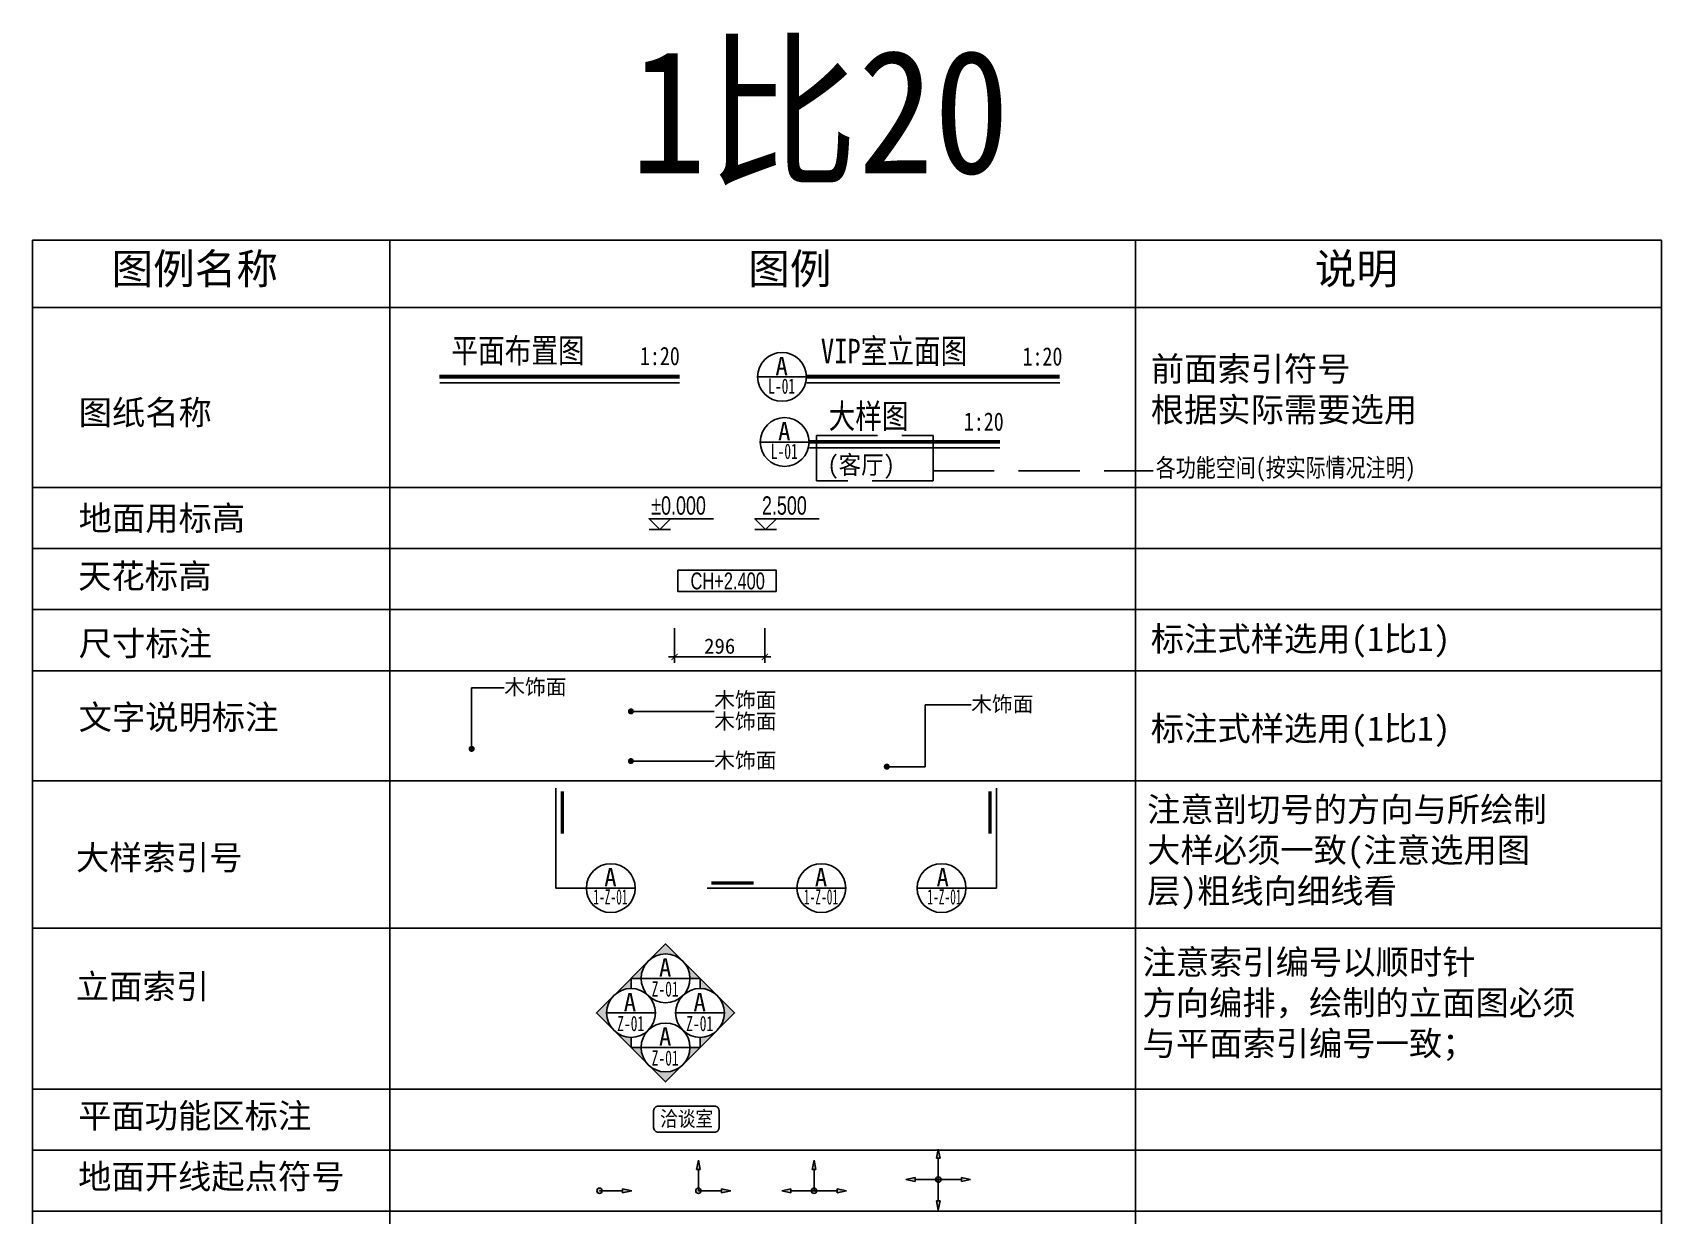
# Model space of a CAD drawing. Header units: millimetres. Extents: x -235126 to 312941, y -228449 to 114042.
# Drawn here: x -154507 to -149170, y 39414 to 43290 of the extents above; entities that cross this region are included whole.
import ezdxf
from ezdxf.enums import TextEntityAlignment as Align

# ---------------------------------------------------------------- set-up
doc = ezdxf.new("R2010")
doc.units = ezdxf.units.MM
doc.header["$LTSCALE"] = 800
doc.linetypes.add('DASH', pattern=[0.35, 0.25, -0.1])
doc.layers.get('DEFPOINTS').update_dxf_attribs({"color": 250})
for name, color, linetype in [('E立-ELEV6_LSCAPE', 8, 'Continuous'), ('FC-TEXT-地坪标注', 7, 'Continuous'), ('RC-天花标高', 7, 'Continuous')]:
    doc.layers.add(name, color=color, linetype=linetype)
doc.styles.add('DRAWING_NAME', font='simhei.ttf', dxfattribs={"width": 0.8})
doc.styles.add('HZDX', font='isocp3.shx', dxfattribs={"width": 0.8, "bigfont": 'hzdx.shx'})
doc.styles.get("Standard").update_dxf_attribs({"font": 'arial.ttf'})
doc.styles.add('宋-ZY', font='')
doc.styles.add('繁线体', font='simhei.ttf')
doc.styles.add('黑体', font='simhei.ttf', dxfattribs={"width": 0.8})
doc.styles.get('宋-ZY').set_extended_font_data('SimSun')
doc.dimstyles.new('1比20', dxfattribs={"dimscale": 20, "dimtxt": 2.5, "dimasz": 1, "dimexe": 1, "dimexo": 1.5, "dimgap": 0.5, "dimtad": 1, "dimdec": 0, "dimzin": 0, "dimdsep": 46, "dimtxsty": '宋-ZY', "dimblk": 'ARCHTICK', "dimcen": 0.09, "dimdle": 1, "dimclrd": 8, "dimclre": 8, "dimclrt": 2, "dimadec": 0, "dimazin": 0, "dimtfac": 1, "dimtdec": 0, "dimtix": 1, "dimtmove": 2, "dimatfit": 3, "dimldrblk": 'DOT', "dimfxl": 1, "dimtolj": 1, "dimtzin": 0, "dimlwd": -1, "dimlwe": -1, "dimarcsym": 0})

# ---------------------------------------------------------------- blocks, each defined once
blk = doc.blocks.new('CH+-')
at = {"color": 2}
blk.add_lwpolyline([(16.13, -1.75), (0, -1.75), (0, 1.75), (16.13, 1.75)], close=True, dxfattribs=at)
at = {"color": 4, "ltscale": 2, "width": 0.7}
blk.add_attdef('CH+2.400', text='', height=3.5, dxfattribs=at).set_placement((8.17, 0.01), align=Align.MIDDLE_CENTER)
blk = doc.blocks.new('_ArchTick')
at = {"color": 0, "linetype": 'ByBlock', "const_width": 0.15}
blk.add_lwpolyline([(-0.5, -0.5), (0.5, 0.5)], dxfattribs=at)
blk = doc.blocks.new('_Dot')
at = {"color": 0, "linetype": 'ByBlock', "lineweight": -2}
blk.add_line((-0.5, 0), (-1, 0), dxfattribs=at)
at = {"color": 0, "linetype": 'ByBlock', "const_width": 0.5}
blk.add_lwpolyline([(-0.25, 0, 1), (0.25, 0, 1)], format="xyb", close=True, dxfattribs=at)
blk = doc.blocks.new('*D38')
at = {"color": 8, "transparency": 16777216}
for p, q in [((-152403.1, 41338.4), (-152403.1, 41224.2)), ((-152107.3, 41338.4), (-152107.3, 41224.2)), ((-152423.1, 41244.2), (-152087.3, 41244.2))]:
    blk.add_line(p, q, dxfattribs=at)
at = {"layer": 'DEFPOINTS', "color": 0, "transparency": 16777216}
for p in [(-152403.1, 41368.4), (-152107.3, 41368.4), (-152107.3, 41244.2)]:
    blk.add_point(p, dxfattribs=at)
at = {"color": 8, "transparency": 16777216, "xscale": 20, "yscale": 20, "zscale": 20, "rotation": 180}
blk.add_blockref('_ArchTick', (-152403.1, 41244.2), dxfattribs=at)
at = {"color": 8, "transparency": 16777216, "xscale": 20, "yscale": 20, "zscale": 20}
blk.add_blockref('_ArchTick', (-152107.3, 41244.2), dxfattribs=at)
at = {"color": 2, "transparency": 16777216, "insert": (-152255.2, 41279.2), "char_height": 50, "attachment_point": 5, "style": '宋-ZY'}
blk.add_mtext('\\A1;296', dxfattribs=at)
blk = doc.blocks.new('A$C4FBA2034')
at = {"color": 4, "style": '黑体', "width": 0.8}
blk.add_attdef('平面布置图', text='', height=4, dxfattribs=at).set_placement((23.6, 1.17), align=Align.RIGHT)
blk.add_attdef('1:1', (32.66, 0.79), '', height=3, dxfattribs=at)
blk = doc.blocks.new('CCPP')
h = blk.add_hatch(color=2)
h.paths.add_polyline_path([(-0.31, -3.5), (0.31, -3.5), (0, -5)])
edge = h.paths.add_edge_path()
edge.add_ellipse((0, 0), major_axis=(0.31, 0.31), ratio=1, start_angle=45, end_angle=225, ccw=False)
edge.add_ellipse((0, 0), major_axis=(0.31, 0.31), ratio=1, start_angle=225, end_angle=405, ccw=False)
h.paths.add_polyline_path([(-5.29, 0), (-3.79, 0.31), (-3.79, -0.31)])
at = {"color": 2}
for p, q in [((-5.29, 0), (-3.79, 0.31)), ((-3.79, -0.31), (-5.29, 0)), ((-3.79, 0.31), (-3.79, -0.31)), ((0, 0), (-3.79, 0)), ((0, 0), (0, -3.5)), ((-0.31, -3.5), (0.31, -3.5)), ((0, -5), (-0.31, -3.5)), ((0.31, -3.5), (0, -5))]:
    blk.add_line(p, q, dxfattribs=at)
at = {"color": 2, "extrusion": (0, 0, -1)}
blk.add_ellipse((0, 0), major_axis=(-0.31, 0.31), ratio=1, start_param=4.712389, end_param=10.995574, dxfattribs=at)
blk = doc.blocks.new('KKXXFF1')
h = blk.add_hatch(color=2)
h.paths.add_polyline_path([(5.29, 0), (3.79, 0.31), (3.79, -0.31)])
edge = h.paths.add_edge_path()
edge.add_ellipse((0, 0), major_axis=(0.31, -0.31), ratio=1, start_angle=45, end_angle=90)
edge.add_ellipse((0, 0), major_axis=(0.31, -0.31), ratio=1, start_angle=-270, end_angle=45)
at = {"color": 2}
for p, q in [((0, 0), (3.79, 0)), ((3.79, 0.31), (5.29, 0)), ((3.79, -0.31), (3.79, 0.31)), ((5.29, 0), (3.79, -0.31))]:
    blk.add_line(p, q, dxfattribs=at)
at = {"color": 2, "extrusion": (0, 0, -1)}
blk.add_ellipse((0, 0), major_axis=(0.31, -0.31), ratio=1, start_param=4.712389, end_param=10.995574, dxfattribs=at)
blk = doc.blocks.new('KKXXFF3')
h = blk.add_hatch(color=2)
edge = h.paths.add_edge_path()
edge.add_ellipse((0, 0), major_axis=(0.31, -0.31), ratio=1, start_angle=0, end_angle=360, ccw=False)
h.paths.add_polyline_path([(0.31, 3.5), (-0.31, 3.5), (0, 5)])
h.paths.add_polyline_path([(5.29, 0), (3.79, -0.31), (3.79, 0.31)])
h.paths.add_polyline_path([(-5.29, 0), (-3.79, -0.31), (-3.79, 0.31)])
at = {"color": 2}
for p, q in [((-0.31, 3.5), (0, 5)), ((0.31, 3.5), (-0.31, 3.5)), ((0, 5), (0.31, 3.5)), ((0, 0), (0, 3.5)), ((-3.79, 0.31), (-5.29, 0)), ((-3.79, -0.31), (-3.79, 0.31)), ((0, 0), (-3.79, 0)), ((0, 0), (3.79, 0)), ((3.79, 0.31), (5.29, 0)), ((3.79, -0.31), (3.79, 0.31)), ((-5.29, 0), (-3.79, -0.31)), ((5.29, 0), (3.79, -0.31))]:
    blk.add_line(p, q, dxfattribs=at)
at = {"color": 2, "extrusion": (0, 0, -1)}
blk.add_ellipse((0, 0), major_axis=(0.31, -0.31), ratio=1, start_param=4.712389, end_param=10.995574, dxfattribs=at)
blk = doc.blocks.new('KKXXFF4')
h = blk.add_hatch(color=2)
edge = h.paths.add_edge_path()
edge.add_ellipse((0, 0), major_axis=(0.31, -0.31), ratio=1, start_angle=0, end_angle=360, ccw=False)
h.paths.add_polyline_path([(5.29, 0), (3.79, -0.31), (3.79, 0.31)])
h.paths.add_polyline_path([(0, 5), (0.31, 3.5), (-0.31, 3.5)])
h.paths.add_polyline_path([(0.31, -3.5), (-0.31, -3.5), (0, -5)])
h.paths.add_polyline_path([(-5.29, 0), (-3.79, -0.31), (-3.79, 0.31)])
at = {"color": 2}
for p, q in [((-0.31, 3.5), (0, 5)), ((0.31, 3.5), (-0.31, 3.5)), ((0, 5), (0.31, 3.5)), ((0, 0), (0, 3.5)), ((-3.79, 0.31), (-5.29, 0)), ((-3.79, -0.31), (-3.79, 0.31)), ((0, 0), (-3.79, 0)), ((0, 0), (3.79, 0)), ((3.79, 0.31), (5.29, 0)), ((3.79, -0.31), (3.79, 0.31)), ((-5.29, 0), (-3.79, -0.31)), ((0, 0), (0, -3.5)), ((5.29, 0), (3.79, -0.31)), ((-0.31, -3.5), (0, -5)), ((0.31, -3.5), (-0.31, -3.5)), ((0, -5), (0.31, -3.5))]:
    blk.add_line(p, q, dxfattribs=at)
at = {"color": 2, "extrusion": (0, 0, -1)}
blk.add_ellipse((0, 0), major_axis=(0.31, -0.31), ratio=1, start_param=4.712389, end_param=10.995574, dxfattribs=at)
blk = doc.blocks.new('A$C64543D7B')
at = {"color": 2}
blk.add_line((0.06, 4), (8.06, 4), dxfattribs=at)
blk.add_circle((4.06, 4), 4, dxfattribs=at)
at = {"color": 6, "style": '黑体'}
blk.add_attdef('方向', text='', height=2.74, dxfattribs=at).set_placement((4, 5.77), align=Align.MIDDLE_CENTER)
at = {"color": 6, "style": 'HZDX', "width": 0.5}
blk.add_attdef('图号', text='', height=2.47, dxfattribs=at).set_placement((4, 2.26), align=Align.MIDDLE_CENTER)
blk = doc.blocks.new('SS111')
h = blk.add_hatch(color=2)
h.paths.add_polyline_path([(-2.83, 6.83), (-5.66, 4), (-4, 4, -0.198912)])
h.paths.add_polyline_path([(0, 9.66), (-2.83, 6.83, -0.414214), (2.83, 6.83)])
h.paths.add_polyline_path([(2.83, 6.83, -0.198912), (4, 4), (5.66, 4)])
at = {"color": 2}
blk.add_line((-4, 4), (4, 4), dxfattribs=at)
blk.add_lwpolyline([(4, 4), (5.66, 4), (0, 9.66), (-5.66, 4), (-4, 4)], dxfattribs=at)
blk.add_circle((0, 4), 4, dxfattribs=at)
at = {"color": 7, "style": '黑体'}
blk.add_attdef('方向', text='', height=3, dxfattribs=at).set_placement((-0.06, 5.77), align=Align.MIDDLE_CENTER)
at = {"color": 2, "style": 'HZDX', "width": 0.6}
blk.add_attdef('图号', text='', height=3, dxfattribs=at).set_placement((-0.06, 2.26), align=Align.MIDDLE_CENTER)
blk = doc.blocks.new('SS222')
h = blk.add_hatch(color=2)
h.paths.add_polyline_path([(6.83, 2.83), (4, 5.66), (4, 4, -0.198912)])
h.paths.add_polyline_path([(9.66, 0), (6.83, 2.83, -0.414214), (6.83, -2.83)])
h.paths.add_polyline_path([(6.83, -2.83, -0.198912), (4, -4), (4, -5.66)])
at = {"color": 2}
blk.add_line((0, 0), (8, 0), dxfattribs=at)
blk.add_lwpolyline([(4, -4), (4, -5.66), (9.66, 0), (4, 5.66), (4, 4)], dxfattribs=at)
blk.add_circle((4, 0), 4, dxfattribs=at)
at = {"color": 7, "style": '黑体'}
blk.add_attdef('方向', text='', height=3, dxfattribs=at).set_placement((3.94, 1.77), align=Align.MIDDLE_CENTER)
at = {"color": 2, "style": 'HZDX', "width": 0.6}
blk.add_attdef('图号', text='', height=3, dxfattribs=at).set_placement((3.94, -1.74), align=Align.MIDDLE_CENTER)
blk = doc.blocks.new('SS333')
h = blk.add_hatch(color=2)
h.paths.add_polyline_path([(2.89, -4.6), (5.72, -1.77), (4.06, -1.77, -0.198912)])
h.paths.add_polyline_path([(0.06, -7.42), (2.89, -4.6, -0.414214), (-2.77, -4.6)])
h.paths.add_polyline_path([(-2.77, -4.6, -0.198912), (-3.94, -1.77), (-5.6, -1.77)])
at = {"color": 2}
blk.add_line((-3.94, -1.77), (4.06, -1.77), dxfattribs=at)
blk.add_lwpolyline([(-3.94, -1.77), (-5.59, -1.77), (0.06, -7.42), (5.72, -1.77), (4.06, -1.77)], dxfattribs=at)
blk.add_circle((0.06, -1.77), 4, dxfattribs=at)
at = {"color": 7, "style": '黑体'}
blk.add_attdef('方向', text='', height=3, dxfattribs=at).set_placement((0, 0), align=Align.MIDDLE_CENTER)
at = {"color": 2, "style": 'HZDX', "width": 0.6}
blk.add_attdef('图号', text='', height=3, dxfattribs=at).set_placement((0, -3.51), align=Align.MIDDLE_CENTER)
blk = doc.blocks.new('SS444')
h = blk.add_hatch(color=2)
h.paths.add_polyline_path([(-6.83, 2.83), (-4, 5.66), (-4, 4, 0.198912)])
h.paths.add_polyline_path([(-9.66, 0), (-6.83, 2.83, 0.414214), (-6.83, -2.83)])
h.paths.add_polyline_path([(-6.83, -2.83, 0.198912), (-4, -4), (-4, -5.66)])
at = {"color": 2}
blk.add_line((0, 0), (-8, 0), dxfattribs=at)
blk.add_lwpolyline([(-4, -4), (-4, -5.66), (-9.66, 0), (-4, 5.66), (-4, 4)], dxfattribs=at)
blk.add_circle((-4, 0), 4, dxfattribs=at)
at = {"color": 7, "style": '黑体'}
blk.add_attdef('方向', text='', height=3, rotation=0, dxfattribs=at).set_placement((-3.16, 1.77), align=Align.MIDDLE_CENTER)
at = {"color": 2, "style": 'HZDX', "width": 0.6}
blk.add_attdef('图号', text='', height=3, rotation=0, dxfattribs=at).set_placement((-3.46, -1.74), align=Align.MIDDLE_CENTER)
blk = doc.blocks.new('A$C60323B29')
at = {"color": 2}
blk.add_line((0, 0), (3.52, 0), dxfattribs=at)
blk.add_lwpolyline([(3.52, 1.76), (1.76, 0), (0, 1.76), (10.56, 1.76)], dxfattribs=at)
at = {"color": 7, "ltscale": 2, "style": 'HZDX', "width": 0.8}
blk.add_attdef('%%P0.000', text='', height=2.64, dxfattribs=at).set_placement((4.84, 3.42), align=Align.MIDDLE_CENTER)

msp = doc.modelspace()

# ---------------------------------------------------------------- linework, layer by layer
for p, q in [((-154506.5, 42609.1), (-154506.5, 35428.4)), ((-154506.5, 42609.1), (-149169.5, 42609.1)), ((-153336, 42609.1), (-153336, 35428.4)), ((-150893, 42609.1), (-150893, 35428.4)), ((-149169.5, 42609.1), (-149169.5, 35428.4)), ((-154506.5, 42389.1), (-149169.5, 42389.1)), ((-154506.5, 41799.6), (-149169.5, 41799.6)), ((-154506.5, 41599.6), (-149169.5, 41599.6)), ((-154506.5, 41399.6), (-149169.5, 41399.6)), ((-154506.5, 41198.3), (-149169.5, 41198.3)), ((-154506.5, 40838.3), (-149169.5, 40838.3)), ((-154506.5, 40838.3), (-149169.5, 40838.3)), ((-154506.5, 40355.1), (-149169.5, 40355.1)), ((-154506.5, 39828.4), (-149169.5, 39828.4)), ((-154506.5, 39628.4), (-149169.5, 39628.4)), ((-154506.5, 39428.4), (-149169.5, 39428.4)), ((-154506.5, 39428.4), (-149169.5, 39428.4))]:
    msp.add_line(p, q)
at = {"color": 7}
for p, q in [((-153172.5, 42142.3), (-152386.6, 42142.3)), ((-151969.3, 42142.3), (-151141.1, 42142.3)), ((-151960.7, 41928.7), (-151337.2, 41928.7))]:
    msp.add_line(p, q, dxfattribs=at)
at = {"color": 1, "linetype": 'DASH'}
msp.add_line((-151555.6, 41853.5), (-150835.2, 41853.5), dxfattribs=at)
at = {"color": 1, "const_width": 12.8}
for points in [[(-153174.2, 42162.3), (-152386.6, 42162.3)], [(-151971, 42162.3), (-151141.1, 42162.3)], [(-151962.3, 41948.7), (-151337.2, 41948.7)]]:
    msp.add_lwpolyline(points, dxfattribs=at)
at = {"color": 1, "linetype": 'DASH'}
msp.add_lwpolyline([(-151937.9, 41969.7), (-151555.6, 41969.7), (-151555.6, 41820.8), (-151937.9, 41820.8)], close=True, dxfattribs=at)
at = {"color": 2}
for points in [[(-152691.9, 40486.7), (-152791.7, 40486.7), (-152791.7, 40813.8)], [(-151448.3, 40486.7), (-151348.5, 40486.7), (-151348.5, 40813.8)], [(-152001.8, 40486.7), (-152295.8, 40486.7)]]:
    msp.add_lwpolyline(points, dxfattribs=at)
at = {"color": 2, "const_width": 10.8}
for points in [[(-152771, 40664.6), (-152771, 40804)], [(-151369.2, 40664.6), (-151369.2, 40804)], [(-152143.5, 40503.7), (-152282.9, 40503.7)]]:
    msp.add_lwpolyline(points, dxfattribs=at)
at = {"layer": 'E立-ELEV6_LSCAPE', "color": 0}
msp.add_lwpolyline([(-152456.5, 39772.6), (-152272.2, 39772.6, -0.414214), (-152257.2, 39757.6), (-152257.2, 39701.9, -0.414214), (-152272.2, 39686.9), (-152456.5, 39686.9, -0.414214), (-152471.5, 39701.9), (-152471.5, 39757.6, -0.414214)], format="xyb", close=True, dxfattribs=at)

# ---------------------------------------------------------------- block references
at = {"color": 7}
ref = msp.add_blockref('A$C4FBA2034', (-153169.8, 42184.3), dxfattribs=dict(at, xscale=20, yscale=20, zscale=20))
ref.add_attrib('1:1', '1:20', (-152516.5, 42200.1), dxfattribs={"height": 60, "style": '黑体', "width": 0.8})
ref.add_attrib('平面布置图', '平面布置图', dxfattribs={"height": 80, "style": '黑体', "width": 0.8}).set_placement((-152697.7, 42207.7), align=Align.RIGHT)
ref = msp.add_blockref('A$C4FBA2034', (-151916, 42183), dxfattribs=dict(at, xscale=20, yscale=20, zscale=20))
ref.add_attrib('1:1', '1:20', (-151262.8, 42198.7), dxfattribs={"height": 60, "style": '黑体', "width": 0.8})
ref.add_attrib('平面布置图', 'VIP室立面图', dxfattribs={"height": 80, "style": '黑体', "width": 0.8}).set_placement((-151444, 42206.4), align=Align.RIGHT)
at = {"color": 1}
ref = msp.add_blockref('A$C64543D7B', (-152132.2, 42081.7), dxfattribs=dict(at, xscale=20, yscale=20, zscale=20))
ref.add_attrib('方向', 'A', dxfattribs={"color": 7, "height": 60, "style": '黑体'}).set_placement((-152052.2, 42197.1), align=Align.MIDDLE_CENTER)
ref.add_attrib('图号', 'L-01', dxfattribs={"color": 7, "height": 50, "style": '宋-ZY', "width": 0.65}).set_placement((-152052.2, 42131.5), align=Align.MIDDLE_CENTER)
at = {"color": 7}
ref = msp.add_blockref('A$C4FBA2034', (-152108.4, 41969.4), dxfattribs=dict(at, xscale=20, yscale=20, zscale=20))
ref.add_attrib('1:1', '1:20', (-151455.1, 41985.2), dxfattribs={"height": 60, "style": '黑体', "width": 0.8})
ref.add_attrib('平面布置图', '大样图', dxfattribs={"height": 80, "style": '黑体', "width": 0.8}).set_placement((-151636.3, 41992.8), align=Align.RIGHT)
at = {"color": 1}
ref = msp.add_blockref('A$C64543D7B', (-152123.6, 41868.2), dxfattribs=dict(at, xscale=20, yscale=20, zscale=20))
ref.add_attrib('方向', 'A', dxfattribs={"color": 7, "height": 60, "style": '黑体'}).set_placement((-152043.5, 41983.5), align=Align.MIDDLE_CENTER)
ref.add_attrib('图号', 'L-01', dxfattribs={"color": 7, "height": 50, "style": '宋-ZY', "width": 0.65}).set_placement((-152043.5, 41917.9), align=Align.MIDDLE_CENTER)
ref = msp.add_blockref('A$C64543D7B', (-152693.2, 40406.7), dxfattribs=dict(at, xscale=20, yscale=20, zscale=20))
ref.add_attrib('方向', 'A', dxfattribs={"color": 7, "height": 60, "style": '黑体'}).set_placement((-152613.1, 40522), align=Align.MIDDLE_CENTER)
ref.add_attrib('图号', '1-Z-01', dxfattribs={"color": 7, "height": 50, "style": '宋-ZY', "width": 0.55}).set_placement((-152613.1, 40458.1), align=Align.MIDDLE_CENTER)
ref = msp.add_blockref('A$C64543D7B', (-152003.1, 40406.7), dxfattribs=dict(at, xscale=20, yscale=20, zscale=20))
ref.add_attrib('方向', 'A', dxfattribs={"color": 7, "height": 60, "style": '黑体'}).set_placement((-151923.1, 40522), align=Align.MIDDLE_CENTER)
ref.add_attrib('图号', '1-Z-01', dxfattribs={"color": 7, "height": 50, "style": '宋-ZY', "width": 0.55}).set_placement((-151923.1, 40458.1), align=Align.MIDDLE_CENTER)
ref = msp.add_blockref('A$C64543D7B', (-151447.1, 40406.7), dxfattribs=dict(at, xscale=-20, yscale=20, zscale=20))
ref.add_attrib('方向', 'A', dxfattribs={"color": 7, "height": 60, "style": '黑体'}).set_placement((-151524.4, 40522), align=Align.MIDDLE_CENTER)
ref.add_attrib('图号', '1-Z-01', dxfattribs={"color": 7, "height": 50, "style": '宋-ZY', "width": 0.55}).set_placement((-151518.7, 40458.1), align=Align.MIDDLE_CENTER)
ref = msp.add_blockref('SS111', (-152432.6, 40110.8), dxfattribs=dict(xscale=20, yscale=20, zscale=20))
ref.add_attrib('方向', 'A', dxfattribs={"color": 7, "height": 60, "style": '黑体'}).set_placement((-152433.8, 40226.2), align=Align.MIDDLE_CENTER)
ref.add_attrib('图号', 'Z-01', dxfattribs={"color": 7, "height": 50, "style": '宋-ZY', "width": 0.65}).set_placement((-152433.8, 40156.1), align=Align.MIDDLE_CENTER)
ref = msp.add_blockref('SS444', (-152465.7, 40077.7), dxfattribs=dict(xscale=20, yscale=20, zscale=20))
ref.add_attrib('方向', 'A', dxfattribs={"color": 7, "height": 60, "rotation": 0, "style": '黑体'}).set_placement((-152549.2, 40113.1), align=Align.MIDDLE_CENTER)
ref.add_attrib('图号', 'Z-01', dxfattribs={"color": 7, "height": 50, "rotation": 0, "style": '宋-ZY', "width": 0.65}).set_placement((-152546.8, 40043), align=Align.MIDDLE_CENTER)
ref = msp.add_blockref('SS222', (-152399.5, 40077.7), dxfattribs=dict(xscale=20, yscale=20, zscale=20))
ref.add_attrib('方向', 'A', dxfattribs={"color": 7, "height": 60, "style": '黑体'}).set_placement((-152320.7, 40113.1), align=Align.MIDDLE_CENTER)
ref.add_attrib('图号', 'Z-01', dxfattribs={"color": 7, "height": 50, "style": '宋-ZY', "width": 0.65}).set_placement((-152320.7, 40043), align=Align.MIDDLE_CENTER)
ref = msp.add_blockref('SS333', (-152433.8, 40000), dxfattribs=dict(xscale=20, yscale=20, zscale=20))
ref.add_attrib('方向', 'A', dxfattribs={"color": 7, "height": 60, "style": '黑体'}).set_placement((-152433.8, 40000), align=Align.MIDDLE_CENTER)
ref.add_attrib('图号', 'Z-01', dxfattribs={"color": 7, "height": 50, "style": '宋-ZY', "width": 0.65}).set_placement((-152433.8, 39929.9), align=Align.MIDDLE_CENTER)
at = {"xscale": 20, "yscale": 20, "zscale": 20}
for name, p in [('KKXXFF4', (-151539.1, 39531.8)), ('KKXXFF3', (-151945.9, 39494.9)), ('KKXXFF1', (-152649, 39494.9))]:
    msp.add_blockref(name, p, dxfattribs=at)
at = {"xscale": 20, "yscale": 20, "zscale": 20, "rotation": 179.9999999995049}
msp.add_blockref('CCPP', (-152324.9, 39494.9), dxfattribs=at)
at = {"layer": 'FC-TEXT-地坪标注'}
ref = msp.add_blockref('A$C60323B29', (-152486.7, 41661.8), dxfattribs=dict(at, xscale=20, yscale=20, zscale=20))
ref.add_attrib('%%P0.000', '%%P0.000', dxfattribs={"layer": '0', "color": 7, "ltscale": 2, "height": 60, "width": 0.7}).set_placement((-152389.9, 41740.2), align=Align.MIDDLE_CENTER)
ref = msp.add_blockref('A$C60323B29', (-152139.9, 41661.8), dxfattribs=dict(at, xscale=20, yscale=20, zscale=20))
ref.add_attrib('%%P0.000', '2.500', dxfattribs={"layer": '0', "color": 7, "ltscale": 2, "height": 60, "width": 0.7}).set_placement((-152043.2, 41740.2), align=Align.MIDDLE_CENTER)
at = {"layer": 'RC-天花标高'}
ref = msp.add_blockref('CH+-', (-152392.3, 41492.9), dxfattribs=dict(at, xscale=20, yscale=20, zscale=20))
ref.add_attrib('CH+2.400', 'CH+2.400', dxfattribs={"layer": '0', "color": 7, "ltscale": 2, "height": 55, "width": 0.7}).set_placement((-152228.9, 41493), align=Align.MIDDLE_CENTER)

# ---------------------------------------------------------------- texts
at = {"color": 7, "style": 'DRAWING_NAME', "width": 0.9}
msp.add_text('(客厅)', height=60, dxfattribs=at).set_placement((-151902, 41843.7))
at = {"style": '宋-ZY', "width": 0.85}
msp.add_text('洽谈室', height=50, dxfattribs=at).set_placement((-152363.6, 39731), align=Align.MIDDLE_CENTER)
at = {"attachment_point": 4}
for s, insert, char_height, style in [('图例名称', (-154248, 42510), 100, '繁线体'), ('图例', (-152161.8, 42510), 100, '繁线体'), ('说明', (-150305.6, 42510), 100, '繁线体'), ('前面索引符号\\P根据实际需要选用', (-150842.8, 42116.3), 80, '繁线体'), ('图纸名称', (-154355.6, 42040.5), 80, '繁线体'), ('地面用标高', (-154355.6, 41694.2), 80, '繁线体'), ('天花标高', (-154357.3, 41504.8), 80, '繁线体'), ('尺寸标注', (-154355.6, 41283.8), 80, '繁线体'), ('标注式样选用(1比1)', (-150842.8, 41292.6), 80, '繁线体'), ('木饰面', (-152961.3, 41143.1), 50, '宋-ZY'), ('文字说明标注', (-154355.6, 41041.8), 80, '繁线体'), ('木饰面', (-151431.3, 41087), 50, '宋-ZY'), ('标注式样选用(1比1)', (-150842.8, 40999.1), 80, '繁线体'), ('{\\H1x;木饰面}', (-152273.3, 40902.7), 50, '宋-ZY'), ('注意剖切号的方向与所绘制\\P大样必须一致(注意选用图\\P层)粗线向细线看', (-150854.7, 40600.5), 80, '繁线体'), ('大样索引号', (-154364.4, 40582.3), 80, '繁线体'), ('注意索引编号以顺时针\\P方向编排，绘制的立面图必须\\P与平面索引编号一致；', (-150869.9, 40102.2), 80, '繁线体'), ('立面索引', (-154364.4, 40160.3), 80, '繁线体'), ('平面功能区标注', (-154357.3, 39736.3), 80, '繁线体'), ('地面开线起点符号', (-154357.3, 39536.7), 80, '繁线体')]:
    msp.add_mtext(s, dxfattribs=dict(at, insert=insert, char_height=char_height, style=style))
at = {"color": 7, "insert": (-150826.2, 41856.2), "char_height": 60, "attachment_point": 4, "style": 'DRAWING_NAME'}
msp.add_mtext('各功能空间(按实际情况注明)', dxfattribs=at)
at = {"insert": (-152273.3, 41065.6), "char_height": 50, "attachment_point": 4, "line_spacing_factor": 0.84, "style": '宋-ZY'}
msp.add_mtext('木饰面\\P木饰面', dxfattribs=at)
at = {"layer": 'DEFPOINTS', "color": 40, "style": 'DRAWING_NAME', "width": 0.9}
msp.add_text('1比20', height=405, dxfattribs=at).set_placement((-152546.9, 42828.4))

# ---------------------------------------------------------------- dimensions: what is measured, and where the dimension line sits
dim = msp.add_aligned_dim(p1=(-152403.1, 41368.4), p2=(-152107.3, 41368.4), distance=-124.2, dimstyle='1比20')
dim.commit()
dim.dimension.update_dxf_attribs({"geometry": '*D38', "text_midpoint": (-152255.2, 41279.2)})

# ---------------------------------------------------------------- leaders
at = {"color": 4, "ltscale": 2}
msp.add_leader([(-153067.9, 40942.9), (-153067.9, 41143.1), (-152961.3, 41143.1)], dimstyle='1比20', dxfattribs=at)
for points in [[(-152546.1, 41065.6), (-152273.3, 41065.6)], [(-151707.7, 40884.5), (-151582, 40884.5), (-151582, 41087), (-151431.4, 41087)], [(-152546.1, 40902.7), (-152273.3, 40902.7)]]:
    msp.add_leader(points, dimstyle='1比20')

doc.saveas('drawing.dxf')
